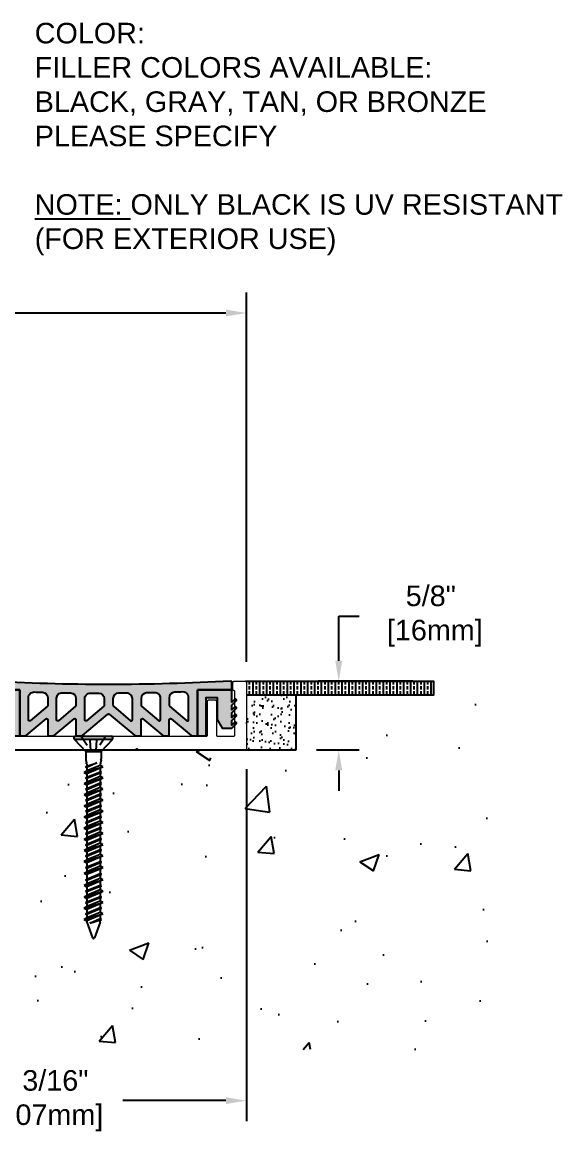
# Model space of a CAD drawing. Header units: inches. Extents: x -3.2 to 41.7, y -2.2 to 8.1.
# Drawn here: x 15.15 to 20.07, y -2.23 to 8.04 of the extents above; entities that cross this region are included whole.
import ezdxf

# ---------------------------------------------------------------- set-up
doc = ezdxf.new("R2010")
doc.units = ezdxf.units.IN
doc.header["$MEASUREMENT"] = 0
doc.linetypes.add('DASHED', pattern=[0.75, 0.5, -0.25])
for name, color, linetype in [('anchors', 4, 'Continuous'), ('conditions', 1, 'Continuous'), ('dimensions', 3, 'Continuous'), ('FILLER', 2, 'Continuous'), ('Text', 2, 'Continuous')]:
    doc.layers.add(name, color=color, linetype=linetype)
doc.styles.add('ARIAL', font='arial.ttf')
doc.dimstyles.new('Arial', dxfattribs={"dimtxt": 0.1875, "dimasz": 0.1875, "dimexe": 0.1875, "dimexo": 0.1875, "dimgap": 0.1875, "dimtad": 0, "dimtih": 1, "dimtoh": 1, "dimdec": 4, "dimzin": 0, "dimdsep": 46, "dimlunit": 4, "dimtxsty": 'ARIAL', "dimcen": 0.09, "dimadec": 0, "dimazin": 0, "dimtfac": 1, "dimtdec": 4, "dimtofl": 0, "dimtmove": 0, "dimatfit": 3, "dimfxl": 0, "dimfrac": 2, "dimtolj": 1, "dimtzin": 0, "dimarcsym": 0})

# ---------------------------------------------------------------- blocks, each defined once
blk = doc.blocks.new('*D1')
at = {"layer": 'DEFPOINTS', "color": 0}
for p in [(17.189, 5.387), (0.798, 2.018), (17.189, 2.018)]:
    blk.add_point(p, dxfattribs=at)
at = {"layer": 'dimensions', "color": 0, "lineweight": -2}
for p, q in [((0.798, 2.205), (0.798, 5.574)), ((17.189, 2.205), (17.189, 5.574)), ((0.986, 5.387), (8.269, 5.387)), ((17.002, 5.387), (9.719, 5.387))]:
    blk.add_line(p, q, dxfattribs=at)
at = {"layer": 'dimensions', "color": 0}
for points in [[(0.986, 5.418), (0.986, 5.356), (0.798, 5.387)], [(17.002, 5.418), (17.002, 5.356), (17.189, 5.387)]]:
    blk.add_solid(points, dxfattribs=at)
at = {"layer": 'dimensions', "color": 0, "insert": (8.994, 5.387), "char_height": 0.1875, "attachment_point": 5, "style": 'ARIAL'}
blk.add_mtext('\\A1;1\'-4 3/8"\\P [416mm]', dxfattribs=at)
blk = doc.blocks.new('*D2')
at = {"layer": 'DEFPOINTS', "color": 0}
for p in [(17.189, 1.413), (12.994, -1.331), (12.994, -1.797)]:
    blk.add_point(p, dxfattribs=at)
at = {"layer": 'dimensions', "color": 0, "lineweight": -2}
for p, q in [((17.189, 1.225), (17.189, -1.985)), ((12.994, -1.518), (12.994, -1.985)), ((13.181, -1.797), (14.613, -1.797)), ((17.002, -1.797), (16.062, -1.797))]:
    blk.add_line(p, q, dxfattribs=at)
at = {"layer": 'dimensions', "color": 0}
for points in [[(13.181, -1.766), (13.181, -1.828), (12.994, -1.797)], [(17.002, -1.766), (17.002, -1.828), (17.189, -1.797)]]:
    blk.add_solid(points, dxfattribs=at)
at = {"layer": 'dimensions', "color": 0, "insert": (15.338, -1.797), "char_height": 0.1875, "attachment_point": 5, "style": 'ARIAL'}
blk.add_mtext('\\A1;4 3/16"\\P [107mm]', dxfattribs=at)
blk = doc.blocks.new('A$C63CB1885')
for p, q in [((-0.176, 0), (-0.175, 0.018)), ((-0.176, 0), (0.176, 0)), ((-0.176, 0), (-0.07, -0.113)), ((-0.163, 0.029), (0.163, 0.029)), ((0.07, -0.113), (0.176, 0)), ((0.176, 0), (0.175, 0.018)), ((-0.07, -0.113), (0.07, -0.113)), ((-0.07, -0.113), (-0.07, -0.18)), ((-0.069, -0.189), (-0.063, -0.215)), ((0.069, -0.189), (0.063, -0.215)), ((0.07, -0.113), (0.07, -0.18)), ((-0.086, -0.302), (0.086, -0.251)), ((-0.086, -0.302), (-0.062, -0.289)), ((-0.086, -0.302), (-0.062, -0.315)), ((-0.074, -0.251), (0.032, -0.215)), ((-0.074, -0.251), (-0.062, -0.245)), ((-0.074, -0.251), (-0.062, -0.257)), ((-0.074, -0.353), (0.074, -0.302)), ((-0.062, -0.245), (0.032, -0.215)), ((0.032, -0.215), (-0.062, -0.257)), ((-0.062, -0.225), (-0.062, -0.245)), ((0.062, -0.238), (-0.062, -0.289)), ((-0.062, -0.257), (-0.062, -0.289)), ((0.062, -0.264), (-0.062, -0.315)), ((-0.062, -0.346), (0.062, -0.296)), ((0.062, -0.308), (-0.062, -0.359)), ((0.062, -0.225), (0.062, -0.238)), ((0.086, -0.251), (0.062, -0.238)), ((0.086, -0.251), (0.062, -0.264)), ((0.062, -0.264), (0.062, -0.296)), ((0.074, -0.302), (0.062, -0.296)), ((0.074, -0.302), (0.062, -0.308)), ((0.062, -0.308), (0.062, -0.34)), ((-0.086, -0.403), (0.086, -0.353)), ((-0.086, -0.403), (-0.062, -0.391)), ((-0.086, -0.403), (-0.062, -0.416)), ((-0.074, -0.353), (-0.062, -0.346)), ((-0.074, -0.353), (-0.062, -0.359)), ((-0.074, -0.454), (0.074, -0.403)), ((-0.062, -0.315), (-0.062, -0.346)), ((0.062, -0.34), (-0.062, -0.391)), ((-0.062, -0.359), (-0.062, -0.391)), ((0.062, -0.366), (-0.062, -0.416)), ((-0.062, -0.448), (0.062, -0.397)), ((0.062, -0.41), (-0.062, -0.46)), ((0.086, -0.353), (0.062, -0.34)), ((0.086, -0.353), (0.062, -0.366)), ((0.062, -0.366), (0.062, -0.397)), ((0.074, -0.403), (0.062, -0.397)), ((0.074, -0.403), (0.062, -0.41)), ((0.062, -0.41), (0.062, -0.441)), ((-0.086, -0.505), (0.086, -0.454)), ((-0.086, -0.505), (-0.062, -0.492)), ((-0.086, -0.505), (-0.062, -0.518)), ((-0.074, -0.454), (-0.062, -0.448)), ((-0.074, -0.454), (-0.062, -0.46)), ((-0.074, -0.556), (0.074, -0.505)), ((-0.062, -0.416), (-0.062, -0.448)), ((0.062, -0.441), (-0.062, -0.492)), ((-0.062, -0.46), (-0.062, -0.492)), ((0.062, -0.467), (-0.062, -0.518)), ((-0.062, -0.55), (0.062, -0.499)), ((0.062, -0.511), (-0.062, -0.562)), ((0.086, -0.454), (0.062, -0.441)), ((0.086, -0.454), (0.062, -0.467)), ((0.062, -0.467), (0.062, -0.499)), ((0.074, -0.505), (0.062, -0.499)), ((0.074, -0.505), (0.062, -0.511)), ((0.062, -0.511), (0.062, -0.543)), ((-0.086, -0.607), (0.086, -0.556)), ((-0.086, -0.607), (-0.062, -0.594)), ((-0.086, -0.607), (-0.062, -0.619)), ((-0.074, -0.556), (-0.062, -0.55)), ((-0.074, -0.556), (-0.062, -0.562)), ((-0.074, -0.657), (0.074, -0.607)), ((-0.062, -0.518), (-0.062, -0.55)), ((0.062, -0.543), (-0.062, -0.594)), ((-0.062, -0.562), (-0.062, -0.594)), ((0.062, -0.569), (-0.062, -0.619)), ((-0.062, -0.651), (0.062, -0.6)), ((0.062, -0.613), (-0.062, -0.664)), ((0.086, -0.556), (0.062, -0.543)), ((0.086, -0.556), (0.062, -0.569)), ((0.062, -0.569), (0.062, -0.6)), ((0.074, -0.607), (0.062, -0.6)), ((0.074, -0.607), (0.062, -0.613)), ((0.062, -0.613), (0.062, -0.644)), ((-0.086, -0.708), (0.086, -0.657)), ((-0.086, -0.708), (-0.062, -0.695)), ((-0.086, -0.708), (-0.062, -0.721)), ((-0.074, -0.657), (-0.062, -0.651)), ((-0.074, -0.657), (-0.062, -0.664)), ((-0.074, -0.759), (0.074, -0.708)), ((-0.062, -0.619), (-0.062, -0.651)), ((0.062, -0.644), (-0.062, -0.695)), ((-0.062, -0.664), (-0.062, -0.695)), ((0.062, -0.67), (-0.062, -0.721)), ((-0.062, -0.753), (0.062, -0.702)), ((0.062, -0.714), (-0.062, -0.765)), ((0.086, -0.657), (0.062, -0.644)), ((0.086, -0.657), (0.062, -0.67)), ((0.062, -0.67), (0.062, -0.702)), ((0.074, -0.708), (0.062, -0.702)), ((0.074, -0.708), (0.062, -0.714)), ((0.062, -0.714), (0.062, -0.746)), ((-0.086, -0.81), (0.086, -0.759)), ((-0.086, -0.81), (-0.062, -0.797)), ((-0.086, -0.81), (-0.062, -0.823)), ((-0.074, -0.759), (-0.062, -0.753)), ((-0.074, -0.759), (-0.062, -0.765)), ((-0.074, -0.86), (0.074, -0.81)), ((-0.062, -0.721), (-0.062, -0.753)), ((0.062, -0.746), (-0.062, -0.797)), ((-0.062, -0.765), (-0.062, -0.797)), ((0.062, -0.772), (-0.062, -0.823)), ((-0.062, -0.854), (0.062, -0.804)), ((0.062, -0.816), (-0.062, -0.867)), ((0.086, -0.759), (0.062, -0.746)), ((0.086, -0.759), (0.062, -0.772)), ((0.062, -0.772), (0.062, -0.804)), ((0.074, -0.81), (0.062, -0.804)), ((0.074, -0.81), (0.062, -0.816)), ((0.062, -0.816), (0.062, -0.848)), ((-0.086, -0.911), (0.086, -0.86)), ((-0.086, -0.911), (-0.062, -0.898)), ((-0.086, -0.911), (-0.062, -0.924)), ((-0.074, -0.86), (-0.062, -0.854)), ((-0.074, -0.86), (-0.062, -0.867)), ((-0.074, -0.962), (0.074, -0.911)), ((-0.062, -0.823), (-0.062, -0.854)), ((0.062, -0.848), (-0.062, -0.898)), ((-0.062, -0.867), (-0.062, -0.898)), ((0.062, -0.873), (-0.062, -0.924)), ((-0.062, -0.956), (0.062, -0.905)), ((0.062, -0.917), (-0.062, -0.968)), ((-0.062, -0.924), (-0.062, -0.956)), ((0.086, -0.86), (0.062, -0.848)), ((0.086, -0.86), (0.062, -0.873)), ((0.062, -0.873), (0.062, -0.905)), ((0.074, -0.911), (0.062, -0.905)), ((0.074, -0.911), (0.062, -0.917)), ((0.062, -0.917), (0.062, -0.949)), ((-0.086, -1.013), (0.086, -0.962)), ((-0.086, -1.013), (-0.062, -1)), ((-0.086, -1.013), (-0.062, -1.026)), ((-0.074, -0.962), (-0.062, -0.956)), ((-0.074, -0.962), (-0.062, -0.968)), ((-0.074, -1.064), (0.074, -1.013)), ((0.062, -0.949), (-0.062, -1)), ((-0.062, -0.968), (-0.062, -1)), ((0.062, -0.975), (-0.062, -1.026)), ((-0.062, -1.057), (0.062, -1.007)), ((0.062, -1.019), (-0.062, -1.07)), ((-0.062, -1.026), (-0.062, -1.057)), ((0.086, -0.962), (0.062, -0.949)), ((0.086, -0.962), (0.062, -0.975)), ((0.062, -0.975), (0.062, -1.007)), ((0.074, -1.013), (0.062, -1.007)), ((0.074, -1.013), (0.062, -1.019)), ((0.062, -1.019), (0.062, -1.051)), ((-0.086, -1.114), (0.086, -1.064)), ((-0.086, -1.114), (-0.062, -1.101)), ((-0.086, -1.114), (-0.062, -1.127)), ((-0.074, -1.064), (-0.062, -1.057)), ((-0.074, -1.064), (-0.062, -1.07)), ((-0.074, -1.171), (0.074, -1.121)), ((0.062, -1.051), (-0.062, -1.101)), ((-0.062, -1.07), (-0.062, -1.101)), ((0.062, -1.077), (-0.062, -1.127)), ((-0.062, -1.165), (0.062, -1.115)), ((0.062, -1.127), (-0.062, -1.178)), ((-0.062, -1.127), (-0.062, -1.165)), ((0.086, -1.064), (0.062, -1.051)), ((0.086, -1.064), (0.062, -1.077)), ((0.062, -1.077), (0.062, -1.115)), ((0.074, -1.121), (0.062, -1.115)), ((0.074, -1.121), (0.062, -1.127)), ((0.062, -1.127), (0.062, -1.159)), ((-0.086, -1.222), (0.086, -1.171)), ((-0.086, -1.222), (-0.062, -1.209)), ((-0.086, -1.222), (-0.062, -1.235)), ((-0.074, -1.171), (-0.062, -1.165)), ((-0.074, -1.171), (-0.062, -1.178)), ((-0.074, -1.282), (0.074, -1.231)), ((0.062, -1.159), (-0.062, -1.209)), ((-0.062, -1.178), (-0.062, -1.209)), ((0.062, -1.184), (-0.062, -1.235)), ((-0.062, -1.275), (0.062, -1.225)), ((0.086, -1.171), (0.062, -1.159)), ((0.086, -1.171), (0.062, -1.184)), ((0.062, -1.184), (0.062, -1.225)), ((0.074, -1.231), (0.062, -1.225)), ((0.074, -1.231), (0.062, -1.237)), ((-0.086, -1.332), (0.086, -1.282)), ((-0.086, -1.332), (-0.062, -1.319)), ((-0.086, -1.332), (-0.062, -1.345)), ((-0.074, -1.282), (-0.062, -1.275)), ((-0.074, -1.282), (-0.062, -1.288)), ((-0.062, -1.235), (-0.062, -1.275)), ((0.062, -1.237), (-0.062, -1.288)), ((0.062, -1.269), (-0.062, -1.319)), ((-0.062, -1.288), (-0.062, -1.319)), ((0.062, -1.295), (-0.062, -1.345)), ((-0.062, -1.381), (0.062, -1.33)), ((0.062, -1.237), (0.062, -1.269)), ((0.086, -1.282), (0.062, -1.269)), ((0.086, -1.282), (0.062, -1.295)), ((0.062, -1.295), (0.062, -1.33)), ((0.074, -1.336), (0.062, -1.33)), ((-0.086, -1.438), (0.086, -1.387)), ((-0.086, -1.438), (-0.062, -1.425)), ((-0.074, -1.387), (0.074, -1.336)), ((-0.074, -1.387), (-0.062, -1.381)), ((-0.074, -1.387), (-0.062, -1.393)), ((0.062, -1.343), (-0.062, -1.393)), ((-0.062, -1.345), (-0.062, -1.381)), ((0.062, -1.374), (-0.062, -1.425)), ((-0.062, -1.393), (-0.062, -1.425)), ((0.062, -1.4), (-0.062, -1.451)), ((-0.062, -1.483), (0.062, -1.433)), ((0.074, -1.336), (0.062, -1.343)), ((0.062, -1.343), (0.062, -1.374)), ((0.086, -1.387), (0.062, -1.374)), ((0.086, -1.387), (0.062, -1.4)), ((0.062, -1.4), (0.062, -1.433)), ((0.074, -1.439), (0.062, -1.433)), ((-0.086, -1.438), (-0.062, -1.451)), ((-0.086, -1.54), (0.086, -1.489)), ((-0.086, -1.54), (-0.062, -1.527)), ((-0.086, -1.54), (-0.062, -1.553)), ((-0.074, -1.489), (0.074, -1.439)), ((-0.074, -1.489), (-0.062, -1.483)), ((-0.074, -1.489), (-0.062, -1.496)), ((0.062, -1.445), (-0.062, -1.496)), ((-0.062, -1.451), (-0.062, -1.483)), ((0.062, -1.477), (-0.062, -1.527)), ((-0.062, -1.496), (-0.062, -1.527)), ((0.062, -1.502), (-0.062, -1.553)), ((-0.062, -1.586), (0.062, -1.535)), ((0.074, -1.439), (0.062, -1.445)), ((0.062, -1.445), (0.062, -1.477)), ((0.086, -1.489), (0.062, -1.477)), ((0.086, -1.489), (0.062, -1.502)), ((0.062, -1.502), (0.062, -1.535)), ((0.074, -1.541), (0.062, -1.535)), ((-0.086, -1.643), (0.086, -1.592)), ((-0.086, -1.643), (-0.062, -1.63)), ((-0.086, -1.643), (-0.062, -1.655)), ((-0.074, -1.592), (0.074, -1.541)), ((-0.074, -1.592), (-0.062, -1.586)), ((-0.074, -1.592), (-0.062, -1.598)), ((0.062, -1.547), (-0.062, -1.598)), ((-0.062, -1.553), (-0.062, -1.586)), ((0.062, -1.579), (-0.062, -1.63)), ((-0.062, -1.598), (-0.062, -1.63)), ((0.062, -1.605), (-0.062, -1.655)), ((-0.034, -1.679), (0.062, -1.636)), ((-0.034, -1.679), (0.074, -1.643)), ((0.074, -1.541), (0.062, -1.547)), ((0.062, -1.547), (0.062, -1.579)), ((0.086, -1.592), (0.062, -1.579)), ((0.086, -1.592), (0.062, -1.605)), ((0.062, -1.605), (0.062, -1.652)), ((0.074, -1.643), (0.062, -1.636)), ((0.074, -1.643), (0.062, -1.649)), ((-0.06, -1.668), (-0.01, -1.81)), ((0.062, -1.649), (-0.034, -1.679)), ((0.06, -1.668), (0.01, -1.81))]:
    blk.add_line(p, q)
at = {"linetype": 'DASHED', "ltscale": 0.025}
for p, q in [((-0.113, 0.029), (-0.024, -0.106)), ((-0.024, -0.106), (-0.031, 0.028)), ((0.024, -0.106), (0.031, 0.029)), ((0.112, 0.029), (0.024, -0.106)), ((-0.024, -0.106), (0.024, -0.106))]:
    blk.add_line(p, q, dxfattribs=at)
for centre, radius, start, end in [((-0.163, 0.017), 0.0112, 90, 175), ((0.163, 0.017), 0.0112, 5, 90), ((-0.023, -0.18), 0.0465, 180, 191.9357), ((0.023, -0.18), 0.0465, 348.0643, 0), ((-0.109, -0.225), 0.0465, 0, 11.9357), ((0.109, -0.225), 0.0465, 168.0643, 180), ((-0.016, -1.652), 0.0465, 183.9476, 199.3058), ((0.016, -1.652), 0.0465, 340.6942, 0), ((0, -1.806), 0.0106, 204.1001, 335.8999)]:
    blk.add_arc(centre, radius, start, end)
blk = doc.blocks.new('TF316134')
blk.add_blockref('A$C63CB1885', (0, -0.0285))
blk = doc.blocks.new('*D10')
at = {"layer": 'DEFPOINTS', "color": 0}
for p in [(18.03, 2.028), (18.893, 2.028), (17.641, 1.403)]:
    blk.add_point(p, dxfattribs=at)
at = {"layer": 'dimensions', "color": 0, "lineweight": -2}
for p, q in [((18.03, 2.215), (18.03, 2.623)), ((18.03, 2.623), (18.218, 2.623)), ((18.705, 2.028), (17.843, 2.028)), ((17.829, 1.403), (18.218, 1.403)), ((18.03, 1.215), (18.03, 1.028))]:
    blk.add_line(p, q, dxfattribs=at)
at = {"layer": 'dimensions', "color": 0}
for points in [[(17.999, 2.215), (18.062, 2.215), (18.03, 2.028)], [(17.999, 1.215), (18.062, 1.215), (18.03, 1.403)]]:
    blk.add_solid(points, dxfattribs=at)
at = {"layer": 'dimensions', "color": 0, "insert": (18.87, 2.623), "char_height": 0.1875, "attachment_point": 5, "style": 'ARIAL'}
blk.add_mtext('\\A1;5/8"\\P [16mm]', dxfattribs=at)
blk = doc.blocks.new('95401G')
at = {"color": 7, "linetype": 'Continuous', "lineweight": 15}
blk.add_lwpolyline([(2.438, 0.115, 0.414214), (2.428, 0.125), (0.365, 0.125, -0.414214), (0.355, 0.135), (0.355, 0.445, 0.414214), (0.345, 0.455), (0.285, 0.455, 0.414214), (0.275, 0.445), (0.275, 0.135, -0.414214), (0.265, 0.125), (0.115, 0.125, -0.414214), (0.105, 0.135), (0.105, 0.53, -0.414214), (0.115, 0.54, 0.414214), (0.125, 0.55), (0.125, 0.615, 0.414214), (0.115, 0.625), (0.01, 0.625, 0.414214), (0, 0.615), (0, 0.01, 0.414214), (0.01, 0), (0.981, 0, 0.198912), (0.988, 0.003), (0.993, 0.008, -0.414214), (1.007, 0.008), (1.012, 0.003, 0.198912), (1.019, 0), (2.344, 0, 0.198912), (2.351, 0.003), (2.435, 0.087, 0.198912), (2.438, 0.094)], format="xyb", close=True, dxfattribs=at)
blk = doc.blocks.new('CSQF2')
h = blk.add_hatch(color=256)
h.paths.add_polyline_path([(4.559, 1.888, 0.430422), (4.548, 1.898, -0.027516), (2.319, 1.898, 0.430422), (2.309, 1.888), (2.309, 1.819), (2.624, 1.819), (2.624, 1.399), (2.676, 1.399, 0.176327), (2.682, 1.401), (2.864, 1.554, -0.63707), (2.88, 1.546), (2.88, 1.409, 0.414214), (2.89, 1.399), (2.932, 1.399, 0.176327), (2.939, 1.401), (3.121, 1.554, -0.63707), (3.137, 1.546), (3.137, 1.409, 0.414214), (3.147, 1.399), (3.189, 1.399, 0.176327), (3.195, 1.401), (3.427, 1.596, -0.36397), (3.44, 1.596), (3.672, 1.401, 0.176327), (3.679, 1.399), (3.721, 1.399, 0.414214), (3.731, 1.409), (3.731, 1.546, -0.63707), (3.747, 1.554), (3.929, 1.401, 0.176327), (3.935, 1.399), (3.977, 1.399, 0.414214), (3.987, 1.409), (3.987, 1.546, -0.63707), (4.004, 1.554), (4.186, 1.401, 0.176327), (4.192, 1.399), (4.244, 1.399), (4.244, 1.819), (4.559, 1.819)])
h.paths.add_polyline_path([(3.267, 1.788, 0.000939), (3.344, 1.788, -0.412919), (3.394, 1.738), (3.394, 1.676, -0.221695), (3.39, 1.669), (3.234, 1.537, -0.63707), (3.217, 1.545), (3.217, 1.738, -0.416611)], flags=16)
h.paths.add_polyline_path([(3.137, 1.74), (3.137, 1.676, -0.221695), (3.134, 1.669), (2.977, 1.537, -0.63707), (2.96, 1.545), (2.96, 1.742, -0.420307), (3.012, 1.792, 0.000939), (3.088, 1.79, -0.409242)], flags=16)
h.paths.add_polyline_path([(3.524, 1.788, 0.000939), (3.6, 1.788, -0.416611), (3.651, 1.738), (3.651, 1.545, -0.63707), (3.634, 1.537), (3.478, 1.669, -0.221695), (3.474, 1.676), (3.474, 1.738, -0.412919)], flags=16)
h.paths.add_polyline_path([(2.88, 1.746), (2.88, 1.676, -0.221695), (2.877, 1.669), (2.72, 1.537, -0.63707), (2.704, 1.545), (2.704, 1.749, -0.424014), (2.756, 1.799, 0.000939), (2.832, 1.796, -0.405574)], flags=16)
h.paths.add_polyline_path([(3.78, 1.79, 0.000939), (3.856, 1.792, -0.420307), (3.907, 1.742), (3.907, 1.545, -0.63707), (3.891, 1.537), (3.734, 1.669, -0.221695), (3.731, 1.676), (3.731, 1.74, -0.409242)], flags=16)
h.paths.add_polyline_path([(4.036, 1.796, 0.000939), (4.112, 1.799, -0.424014), (4.164, 1.749), (4.164, 1.545, -0.63707), (4.147, 1.537), (3.991, 1.669, -0.221695), (3.987, 1.676), (3.987, 1.746, -0.405574)], flags=16)
h.paths.add_polyline_path([(2.624, 1.819), (2.309, 1.819), (2.309, 1.707), (2.285, 1.731, 0.414214), (2.271, 1.731, 0.414214), (2.271, 1.717), (2.309, 1.679), (2.309, 1.637), (2.285, 1.661, 0.414214), (2.271, 1.661, 0.414214), (2.271, 1.647), (2.309, 1.609), (2.309, 1.567), (2.285, 1.591, 0.414214), (2.271, 1.591, 0.414214), (2.271, 1.577), (2.309, 1.539), (2.309, 1.497), (2.285, 1.521, 0.414214), (2.271, 1.521, 0.414214), (2.271, 1.507), (2.306, 1.472, 0.198912), (2.313, 1.469), (2.399, 1.469), (2.444, 1.547), (2.444, 1.749), (2.544, 1.749), (2.544, 1.399), (2.624, 1.399)])
h.paths.add_polyline_path([(4.324, 1.749), (4.424, 1.749), (4.424, 1.547), (4.469, 1.469), (4.555, 1.469, 0.198912), (4.562, 1.472), (4.597, 1.507, 0.414214), (4.597, 1.521, 0.414214), (4.583, 1.521), (4.559, 1.497), (4.559, 1.539), (4.597, 1.577, 0.414214), (4.597, 1.591, 0.414214), (4.583, 1.591), (4.559, 1.567), (4.559, 1.609), (4.597, 1.647, 0.414214), (4.597, 1.661, 0.414214), (4.583, 1.661), (4.559, 1.637), (4.559, 1.679), (4.597, 1.717, 0.414214), (4.597, 1.731, 0.414214), (4.583, 1.731), (4.559, 1.707), (4.559, 1.819), (4.244, 1.819), (4.244, 1.399), (4.324, 1.399)])
for p, q in [((2.309, 1.819), (2.624, 1.819)), ((2.624, 1.819), (2.309, 1.819)), ((2.624, 1.819), (2.624, 1.399)), ((2.624, 1.399), (2.624, 1.819)), ((4.244, 1.819), (4.244, 1.399)), ((4.559, 1.819), (4.244, 1.819)), ((4.244, 1.819), (4.559, 1.819)), ((4.244, 1.399), (4.244, 1.819))]:
    blk.add_line(p, q)
for points in [[(2.89, 1.399), (2.932, 1.399, 0.176327), (2.939, 1.401), (3.121, 1.554, -0.63707), (3.137, 1.546), (3.137, 1.409, 0.414214), (3.147, 1.399), (3.189, 1.399, 0.176327), (3.195, 1.401), (3.427, 1.596, -0.36397), (3.44, 1.596), (3.672, 1.401, 0.176327), (3.679, 1.399), (3.721, 1.399, 0.414214), (3.731, 1.409), (3.731, 1.546, -0.63707), (3.747, 1.554), (3.929, 1.401, 0.176327), (3.935, 1.399), (3.977, 1.399, 0.414214), (3.987, 1.409), (3.987, 1.546, -0.63707), (4.004, 1.554), (4.186, 1.401, 0.176327), (4.192, 1.399), (4.244, 1.399), (4.324, 1.399), (4.324, 1.749), (4.424, 1.749), (4.424, 1.547), (4.469, 1.469), (4.555, 1.469, 0.198912), (4.562, 1.472), (4.597, 1.507, 0.414214), (4.597, 1.521, 0.414214), (4.583, 1.521), (4.559, 1.497), (4.559, 1.539), (4.597, 1.577, 0.414214), (4.597, 1.591, 0.414214), (4.583, 1.591), (4.559, 1.567), (4.559, 1.609), (4.597, 1.647, 0.414214), (4.597, 1.661, 0.414214), (4.583, 1.661), (4.559, 1.637), (4.559, 1.679), (4.597, 1.717, 0.414214), (4.597, 1.731, 0.414214), (4.583, 1.731), (4.559, 1.707), (4.559, 1.819), (4.559, 1.888, 0.430422), (4.548, 1.898, -0.027516), (2.319, 1.898, 0.430422), (2.309, 1.888), (2.309, 1.819), (2.309, 1.707), (2.285, 1.731, 0.414214), (2.271, 1.731, 0.414214), (2.271, 1.717), (2.309, 1.679), (2.309, 1.637), (2.285, 1.661, 0.414214), (2.271, 1.661, 0.414214), (2.271, 1.647), (2.309, 1.609), (2.309, 1.567), (2.285, 1.591, 0.414214), (2.271, 1.591, 0.414214), (2.271, 1.577), (2.309, 1.539), (2.309, 1.497), (2.285, 1.521, 0.414214), (2.271, 1.521, 0.414214), (2.271, 1.507), (2.306, 1.472, 0.198912), (2.313, 1.469), (2.399, 1.469), (2.444, 1.547), (2.444, 1.749), (2.544, 1.749), (2.544, 1.399), (2.624, 1.399), (2.676, 1.399, 0.176327), (2.682, 1.401), (2.864, 1.554, -0.63707), (2.88, 1.546), (2.88, 1.409, 0.414214)], [(2.88, 1.676, -0.221695), (2.877, 1.669), (2.72, 1.537, -0.63707), (2.704, 1.545), (2.704, 1.749, -0.424014), (2.756, 1.799, 0.000939), (2.832, 1.796, -0.405574), (2.88, 1.746)], [(3.137, 1.74), (3.137, 1.676, -0.221695), (3.134, 1.669), (2.977, 1.537, -0.63707), (2.96, 1.545), (2.96, 1.742, -0.420307), (3.012, 1.792, 0.000939), (3.088, 1.79, -0.409242)], [(3.394, 1.738), (3.394, 1.676, -0.221695), (3.39, 1.669), (3.234, 1.537, -0.63707), (3.217, 1.545), (3.217, 1.738, -0.416611), (3.267, 1.788, 0.000939), (3.344, 1.788, -0.412919)], [(3.474, 1.738), (3.474, 1.676, 0.221695), (3.478, 1.669), (3.634, 1.537, 0.63707), (3.651, 1.545), (3.651, 1.738, 0.416611), (3.6, 1.788, -0.000939), (3.524, 1.788, 0.412919)], [(3.78, 1.79, 0.409242), (3.731, 1.74), (3.731, 1.676, 0.221695), (3.734, 1.669), (3.891, 1.537, 0.63707), (3.907, 1.545), (3.907, 1.742, 0.420307), (3.856, 1.792, -0.000939)], [(3.987, 1.746), (3.987, 1.676, 0.221695), (3.991, 1.669), (4.147, 1.537, 0.63707), (4.164, 1.545), (4.164, 1.749, 0.424014), (4.112, 1.799, -0.000939), (4.036, 1.796, 0.405574)]]:
    blk.add_lwpolyline(points, format="xyb", close=True)

msp = doc.modelspace()

# ---------------------------------------------------------------- hatches: boundary and pattern name
at = {"layer": 'conditions'}
h = msp.add_hatch(dxfattribs=at)
h.set_pattern_fill('ANSI33', color=256, scale=0.25, angle=45, style=0)
h.set_pattern_definition([(90, (18.99963, 3e-14), (0.0625, 1e-17), []), (90, (18.96838, 0.03125), (0.0625, 1e-17), [0.03125, -0.015625])])
edge = h.paths.add_edge_path()
edge.add_arc((17.17981, 2.01795), 0.01, 360, 441.787742, ccw=False)
edge.add_line((17.18981, 2.01795), (17.18981, 1.90285))
edge.add_line((17.18981, 1.90285), (18.89296, 1.90285))
edge.add_line((18.89296, 1.90285), (18.89296, 2.02785))
edge.add_line((18.89296, 2.02785), (17.18124, 2.02785))
h = msp.add_hatch(dxfattribs=at)
h.set_pattern_fill('AR-CONC', color=256, scale=0.25, style=0)
h.set_pattern_definition([(50, (1.5, 0), (1.79315, -0.15688), [0.1875, -2.0625]), (355, (1.5, 0), (-0.34688, 1.88048), [0.15, -1.65]), (100.451, (1.6494, -0.013), (1.44627, 1.7236), [0.15935, -1.75286]), (46.184, (1.5, 0.5), (2.6681, -0.4138), [0.28125, -3.09375]), (96.636, (1.7223, 0.4655), (2.33666, 2.4353), [0.23903, -2.6293]), (351.184, (1.5, 0.5), (2.33665, 2.4353), [0.225, -2.475]), (21, (1.75, 0.375), (1.49227, -1.00655), [0.1875, -2.0625]), (326, (1.75, 0.375), (0.60829, 1.81288), [0.15, -1.65]), (71.451, (1.8744, 0.2911), (2.10056, 0.80633), [0.15935, -1.75286]), (37.5, (1.5, 0), (0.0304, 0.832235), [0, -1.63, 0, -1.675, 0, -1.65625]), (7.5, (1.5, 0), (0.657674, 0.98603), [0, -0.955, 0, -1.5925, 0, -0.63125]), (327.5, (0.9425, 0), (1.334556, -0.056387), [0, -0.625, 0, -1.95, 0, -2.5875]), (317.5, (0.6925, 0), (1.457965, 0.25026), [0, -0.8125, 0, -1.295, 0, -1.8375])])
h.paths.add_polyline_path([(15.34103, 1.40282), (15.341, 1.40285), (14.65768, 1.40285, -0.0210901), (14.65684, 1.40281), (13.92813, 1.40281), (13.91302, 1.38685), (13.91302, 1.31489), (13.90652, 1.28416, 0.05212645), (13.90552, 1.27455), (13.90552, 1.26118), (13.92952, 1.24825), (13.90552, 1.23533), (13.90552, 1.20363), (13.91696, 1.19747), (13.90552, 1.19131), (13.90552, 1.15961), (13.92952, 1.14669), (13.90552, 1.13376), (13.90552, 1.10207), (13.91696, 1.09591), (13.90552, 1.08974), (13.90552, 1.05805), (13.92952, 1.04513), (13.90552, 1.0322), (13.90552, 1.00051), (13.91696, 0.99435), (13.90552, 0.98818), (13.90552, 0.95649), (13.92952, 0.94356), (13.90552, 0.93064), (13.90552, 0.89895), (13.91696, 0.89278), (13.90552, 0.88662), (13.90552, 0.85493), (13.92952, 0.842), (13.90552, 0.82908), (13.90552, 0.79738), (13.91696, 0.79122), (13.90552, 0.78506), (13.90552, 0.75336), (13.92952, 0.74044), (13.90552, 0.72751), (13.90552, 0.69582), (13.91696, 0.68966), (13.90552, 0.68349), (13.90552, 0.6518), (13.92952, 0.63888), (13.90552, 0.62595), (13.90552, 0.59426), (13.91696, 0.5881), (13.90552, 0.58193), (13.90552, 0.55024), (13.92952, 0.53731), (13.90552, 0.52439), (13.90552, 0.4927), (13.91696, 0.48653), (13.90552, 0.48037), (13.90552, 0.44868), (13.92952, 0.43575), (13.90552, 0.42283), (13.90552, 0.38482), (13.91696, 0.37865), (13.90552, 0.37249), (13.90552, 0.3408), (13.92952, 0.32787), (13.90552, 0.31495), (13.90552, 0.27469), (13.91696, 0.26852), (13.90552, 0.26236), (13.90552, 0.23067), (13.92952, 0.21774), (13.90552, 0.20482), (13.90552, 0.16906), (13.91696, 0.16289), (13.90552, 0.15673), (13.90552, 0.12504), (13.92952, 0.11211), (13.90552, 0.09919), (13.90552, 0.06679), (13.91696, 0.06063), (13.90552, 0.05447), (13.90552, 0.02277), (13.92952, 0.00985), (13.90552, -0.00308), (13.90552, -0.03547), (13.91696, -0.04163), (13.90552, -0.04779), (13.90552, -0.07949), (13.92952, -0.09241), (13.90552, -0.10534), (13.90552, -0.12896), (13.92004, -0.12242), (13.93148, -0.12858), (13.92004, -0.13475), (13.90552, -0.13941), (13.90552, -0.16078), (13.85349, -0.3093, -0.77412328), (13.83304, -0.3093), (13.78102, -0.16078), (13.78102, -0.15612), (13.75702, -0.14319), (13.78102, -0.13027), (13.78102, -0.09858), (13.76957, -0.09241), (13.78102, -0.08625), (13.78102, -0.05386), (13.75702, -0.04093), (13.78102, -0.02801), (13.78102, 0.00369), (13.76957, 0.00985), (13.78102, 0.01601), (13.78102, 0.0484), (13.75702, 0.06133), (13.78102, 0.07425), (13.78102, 0.10595), (13.76957, 0.11211), (13.78102, 0.11827), (13.78102, 0.15404), (13.75702, 0.16696), (13.78102, 0.17989), (13.78102, 0.21158), (13.76957, 0.21774), (13.78102, 0.22391), (13.78102, 0.26417), (13.75702, 0.27709), (13.78102, 0.29001), (13.78102, 0.32171), (13.76957, 0.32787), (13.78102, 0.33403), (13.78102, 0.34618), (13.78102, 0.37205), (13.75702, 0.38497), (13.78102, 0.3979), (13.78102, 0.42959), (13.76957, 0.43575), (13.78102, 0.44191), (13.78102, 0.47361), (13.75702, 0.48653), (13.78102, 0.49946), (13.78102, 0.53115), (13.76957, 0.53731), (13.78102, 0.54348), (13.78102, 0.57517), (13.75702, 0.5881), (13.78102, 0.60102), (13.78102, 0.63271), (13.76957, 0.63888), (13.78102, 0.64504), (13.78102, 0.67673), (13.75702, 0.68966), (13.78102, 0.70258), (13.78102, 0.73428), (13.76957, 0.74044), (13.78102, 0.7466), (13.78102, 0.7783), (13.75702, 0.79122), (13.78102, 0.80415), (13.78102, 0.83584), (13.76957, 0.842), (13.78102, 0.84816), (13.78102, 0.87986), (13.75702, 0.89278), (13.78102, 0.90571), (13.78102, 0.9374), (13.76957, 0.94356), (13.78102, 0.94973), (13.78102, 0.98142), (13.75702, 0.99435), (13.78102, 1.00727), (13.78102, 1.03896), (13.76957, 1.04513), (13.78102, 1.05129), (13.78102, 1.08298), (13.75702, 1.09591), (13.78102, 1.10883), (13.78102, 1.14053), (13.76957, 1.14669), (13.78102, 1.15285), (13.78102, 1.18455), (13.75702, 1.19747), (13.78102, 1.2104), (13.78102, 1.24209), (13.76957, 1.24825), (13.78102, 1.25441), (13.78102, 1.27455, 0.05212645), (13.78001, 1.28416), (13.77352, 1.31489), (13.77352, 1.38685), (13.7584, 1.40281), (13.00301, 1.40281, 0.30015696), (12.99381, 1.39674), (12.99381, -1.33077), (19.39296, -1.33077), (19.39296, 1.90285), (18.14142, 1.90285), (18.14142, 1.40285), (17.67972, 1.40285, -0.01790678), (17.67901, 1.40282), (17.01853, 1.40282), (17.0034, 1.38685), (17.0034, 1.31489), (16.99691, 1.28416, 0.05212645), (16.9959, 1.27455), (16.9959, 1.26118), (17.0199, 1.24825), (16.9959, 1.23533), (16.9959, 1.20363), (17.00735, 1.19747), (16.9959, 1.19131), (16.9959, 1.15961), (17.0199, 1.14669), (16.9959, 1.13376), (16.9959, 1.10207), (17.00735, 1.09591), (16.9959, 1.08974), (16.9959, 1.05805), (17.0199, 1.04513), (16.9959, 1.0322), (16.9959, 1.00051), (17.00735, 0.99435), (16.9959, 0.98818), (16.9959, 0.95649), (17.0199, 0.94356), (16.9959, 0.93064), (16.9959, 0.89895), (17.00735, 0.89278), (16.9959, 0.88662), (16.9959, 0.85493), (17.0199, 0.842), (16.9959, 0.82908), (16.9959, 0.79738), (17.00735, 0.79122), (16.9959, 0.78506), (16.9959, 0.75336), (17.0199, 0.74044), (16.9959, 0.72751), (16.9959, 0.69582), (17.00735, 0.68966), (16.9959, 0.68349), (16.9959, 0.6518), (17.0199, 0.63888), (16.9959, 0.62595), (16.9959, 0.59426), (17.00735, 0.5881), (16.9959, 0.58193), (16.9959, 0.55024), (17.0199, 0.53731), (16.9959, 0.52439), (16.9959, 0.4927), (17.00735, 0.48653), (16.9959, 0.48037), (16.9959, 0.44868), (17.0199, 0.43575), (16.9959, 0.42283), (16.9959, 0.38482), (17.00735, 0.37865), (16.9959, 0.37249), (16.9959, 0.3408), (17.0199, 0.32787), (16.9959, 0.31495), (16.9959, 0.27469), (17.00735, 0.26852), (16.9959, 0.26236), (16.9959, 0.23067), (17.0199, 0.21774), (16.9959, 0.20482), (16.9959, 0.16906), (17.00735, 0.16289), (16.9959, 0.15673), (16.9959, 0.12504), (17.0199, 0.11211), (16.9959, 0.09919), (16.9959, 0.06679), (17.00735, 0.06063), (16.9959, 0.05447), (16.9959, 0.02277), (17.0199, 0.00985), (16.9959, -0.00308), (16.9959, -0.03547), (17.00735, -0.04163), (16.9959, -0.04779), (16.9959, -0.07949), (17.0199, -0.09241), (16.9959, -0.10534), (16.9959, -0.12896), (17.01042, -0.12242), (17.02187, -0.12858), (17.01042, -0.13475), (16.9959, -0.13941), (16.9959, -0.16078), (16.94388, -0.3093, -0.77412328), (16.92343, -0.3093), (16.8714, -0.16078), (16.8714, -0.15612), (16.8474, -0.14319), (16.8714, -0.13027), (16.8714, -0.09858), (16.85996, -0.09241), (16.8714, -0.08625), (16.8714, -0.05386), (16.8474, -0.04093), (16.8714, -0.02801), (16.8714, 0.00369), (16.85996, 0.00985), (16.8714, 0.01601), (16.8714, 0.0484), (16.8474, 0.06133), (16.8714, 0.07425), (16.8714, 0.10595), (16.85996, 0.11211), (16.8714, 0.11827), (16.8714, 0.15404), (16.8474, 0.16696), (16.8714, 0.17989), (16.8714, 0.21158), (16.85996, 0.21774), (16.8714, 0.22391), (16.8714, 0.26417), (16.8474, 0.27709), (16.8714, 0.29001), (16.8714, 0.32171), (16.85996, 0.32787), (16.8714, 0.33403), (16.8714, 0.34618), (16.8714, 0.37205), (16.8474, 0.38497), (16.8714, 0.3979), (16.8714, 0.42959), (16.85996, 0.43575), (16.8714, 0.44191), (16.8714, 0.47361), (16.8474, 0.48653), (16.8714, 0.49946), (16.8714, 0.53115), (16.85996, 0.53731), (16.8714, 0.54348), (16.8714, 0.57517), (16.8474, 0.5881), (16.8714, 0.60102), (16.8714, 0.63271), (16.85996, 0.63888), (16.8714, 0.64504), (16.8714, 0.67673), (16.8474, 0.68966), (16.8714, 0.70258), (16.8714, 0.73428), (16.85996, 0.74044), (16.8714, 0.7466), (16.8714, 0.7783), (16.8474, 0.79122), (16.8714, 0.80415), (16.8714, 0.83584), (16.85996, 0.842), (16.8714, 0.84816), (16.8714, 0.87986), (16.8474, 0.89278), (16.8714, 0.90571), (16.8714, 0.9374), (16.85996, 0.94356), (16.8714, 0.94973), (16.8714, 0.98142), (16.8474, 0.99435), (16.8714, 1.00727), (16.8714, 1.03896), (16.85996, 1.04513), (16.8714, 1.05129), (16.8714, 1.08298), (16.8474, 1.09591), (16.8714, 1.10883), (16.8714, 1.14053), (16.85996, 1.14669), (16.8714, 1.15285), (16.8714, 1.18455), (16.8474, 1.19747), (16.8714, 1.2104), (16.8714, 1.24209), (16.85996, 1.24825), (16.8714, 1.25441), (16.8714, 1.27455, 0.05212645), (16.8704, 1.28416), (16.8639, 1.31489), (16.8639, 1.38685), (16.84878, 1.40282), (16.70381, 1.40282), (16.70378, 1.40285), (16.67037, 1.40285, -0.01790678), (16.66966, 1.40282)])
h.paths.add_polyline_path([(18.40888, 0.89994), (19.40751, 0.89994), (19.40751, 0.6123), (18.40888, 0.6123)], flags=9)
h.paths.add_polyline_path([(13.65951, -0.71466), (14.69422, -0.71466), (14.69422, -1.0023), (13.65951, -1.0023)], flags=24)
h = msp.add_hatch(dxfattribs=at)
h.set_pattern_fill('AR-SAND', color=256, scale=0.0625, style=0)
h.set_pattern_definition([(142.5, (19.98763, 0), (0.003937, 0.1204265), [0, -0.095, 0, -0.10625, 0, -0.1015625]), (172.5, (19.98763, 0), (-0.110611, 0.176384), [0, -0.05125, 0, -0.085625, 0, -0.0328125]), (212.5, (20.0645, 0), (-0.194634, 0.0003537), [0, -0.03125, 0, -0.1125, 0, -0.146875]), (222.5, (20.0645, 0), (-0.187883, 0.054855), [0, -0.015625, 0, -0.07375, 0, -0.084375])])
h.paths.add_polyline_path([(17.18901, 1.90285), (17.64142, 1.90285), (17.64142, 1.40282), (17.17901, 1.40282, 0.41421356), (17.18901, 1.41282)])

# ---------------------------------------------------------------- linework, layer by layer
for p, q in [((17.64142, 1.40285), (17.64142, 1.90285)), ((12.99381, 1.40285), (17.64142, 1.40285))]:
    msp.add_line(p, q, dxfattribs=at)
msp.add_lwpolyline([(17.17931, 2.02785), (18.89296, 2.02785), (18.89296, 1.90285), (17.18931, 1.90285)], dxfattribs=at)

# ---------------------------------------------------------------- block references
at = {"xscale": -1}
msp.add_blockref('95401G', (17.18956, 1.40285), dxfattribs=at)
at = {"layer": 'anchors'}
msp.add_blockref('TF316134', (15.79452, 1.52785), dxfattribs=at)
at = {"layer": 'FILLER'}
msp.add_blockref('CSQF2', (12.49804, 0.13151), dxfattribs=at)

# ---------------------------------------------------------------- texts
at = {"layer": 'Text', "insert": (15.25901, 8.03381), "char_height": 0.25, "width": 7.03125, "attachment_point": 1, "style": 'ARIAL'}
msp.add_mtext('{\\H0.75x;COLOR:\\L                           \\l   \\~\\PFILLER COLORS AVAILABLE:\\PBLACK, GRAY, TAN, OR BRONZE\\PPLEASE SPECIFY\\~\\P\\P\\LNOTE:\\l ONLY BLACK IS UV RESISTANT\\P(FOR EXTERIOR USE) }', dxfattribs=at)

# ---------------------------------------------------------------- dimensions: what is measured, and where the dimension line sits
at = {"layer": 'dimensions'}
for base, p1, p2, picture, middle in [((17.18931, 5.38676), (0.79831, 2.01785), (17.18931, 2.01785), '*D1', (8.99381, 5.38676)), ((12.99381, -1.79706), (17.18901, 1.41282), (12.99381, -1.33077), '*D2', (15.33756, -1.79706))]:
    dim = msp.add_linear_dim(base=base, p1=p1, p2=p2, dimstyle='Arial', override={"dimpost": '\\X'}, dxfattribs=at)
    dim.commit()
    dim.dimension.update_dxf_attribs({"geometry": picture, "text_midpoint": middle, "dimtype": 160})
dim = msp.add_linear_dim(base=(18.03049, 2.02785), p1=(17.64142, 1.40285), p2=(18.89296, 2.02785), angle=90, dimstyle='Arial', override={"dimpost": '\\X'}, dxfattribs=at)
dim.commit()
dim.dimension.update_dxf_attribs({"geometry": '*D10', "text_midpoint": (18.87002, 2.62292), "dimtype": 160})

doc.saveas('drawing.dxf')
